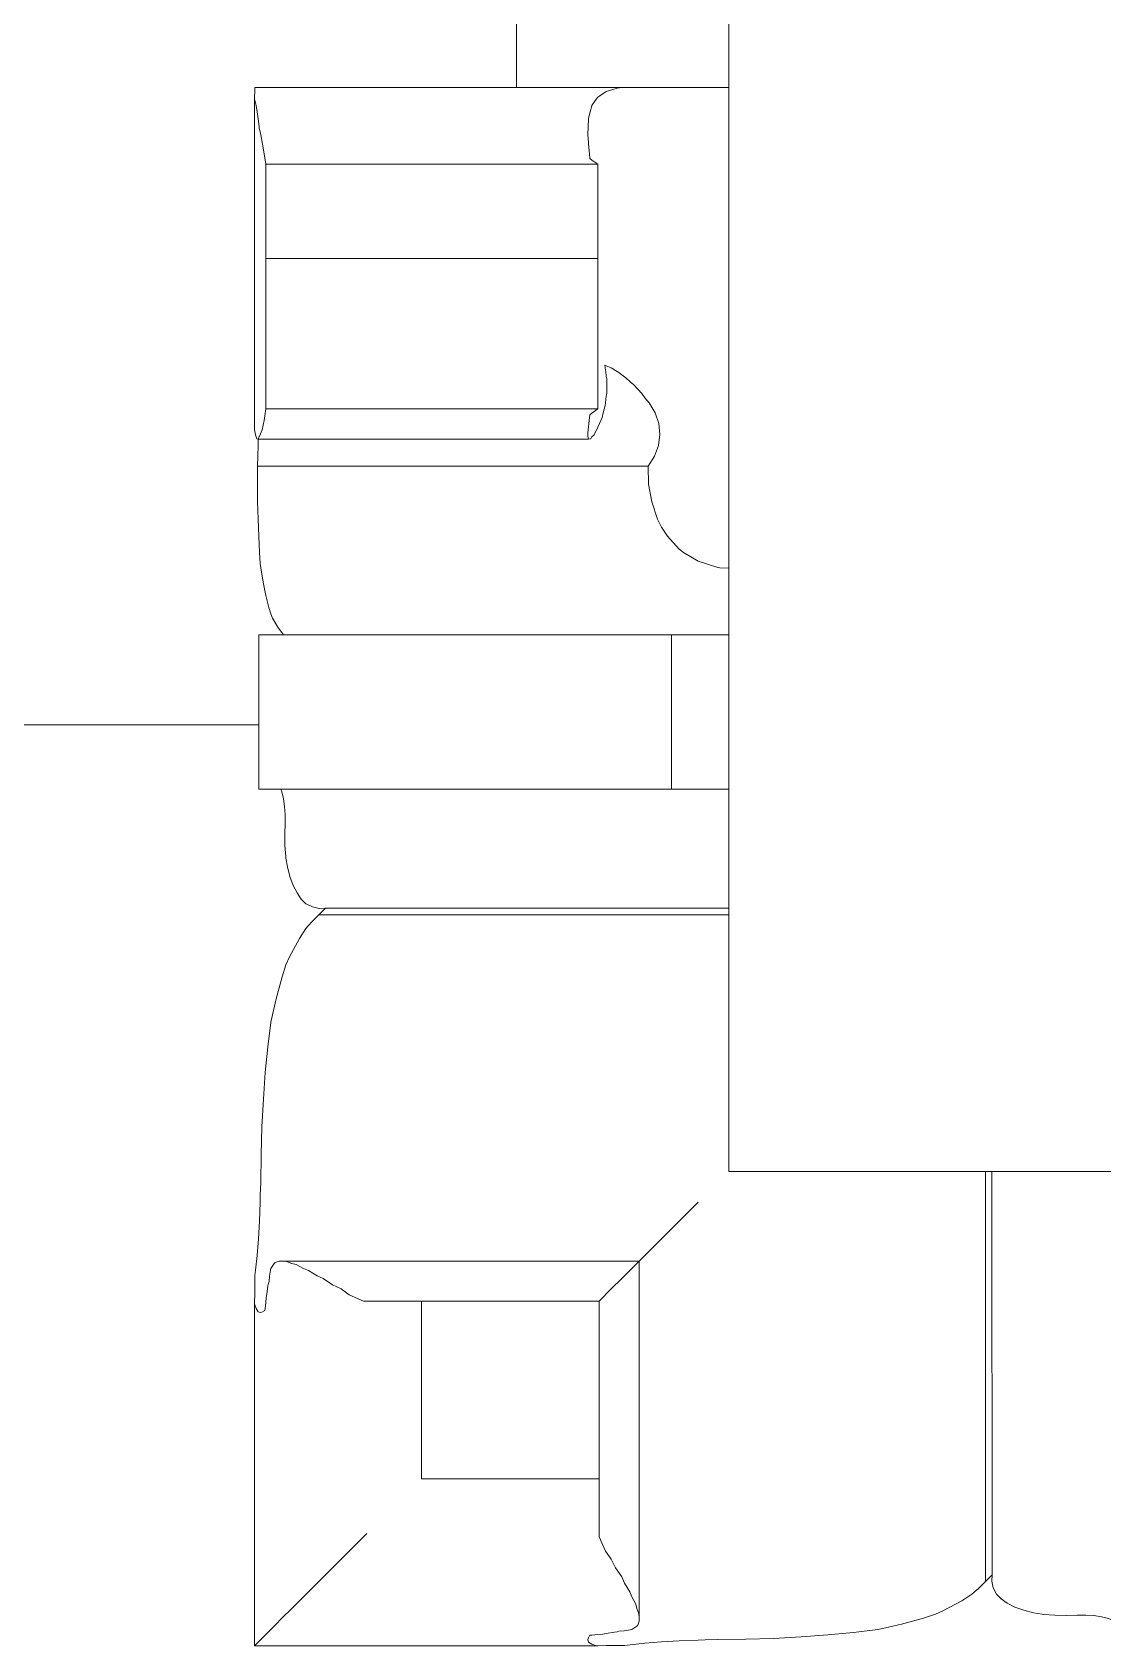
# Model space of a CAD drawing. Header units: millimetres. Extents: x -280308 to 6402717, y -14 to 2073074.
# Drawn here: x -39206.8 to -38889.2, y 490625 to 491100.7 of the extents above; entities that cross this region are included whole.
import ezdxf

# ---------------------------------------------------------------- set-up
doc = ezdxf.new("R2010")
doc.units = ezdxf.units.MM
doc.layers.get('0').update_dxf_attribs({"lineweight": 0})
doc.layers.add('A-FURN-EQPM', color=177, linetype='Continuous', lineweight=0)

# ---------------------------------------------------------------- blocks, each defined once
blk = doc.blocks.new('A$Cc6df37c2')
at = {"color": 0, "linetype": 'ByBlock', "lineweight": -2}
for p, q in [((-696.04, -108.18), (-696.04, 108.18)), ((-633.39, -108.18), (-633.39, 108.18)), ((-773.18, -109.54), (-773.16, -108.73)), ((-773.16, -108.73), (-773.13, -108.18)), ((-773.13, -108.18), (-696.04, -108.18)), ((-696.04, -108.18), (-664.97, -108.18)), ((-669.54, -109.4), (-669.84, -109.54)), ((-667.65, -108.73), (-669.54, -109.4)), ((-666.35, -108.43), (-667.65, -108.73)), ((-664.97, -108.18), (-666.35, -108.43)), ((-662.54, -108.18), (-664.97, -108.18)), ((-658.16, -108.18), (-662.54, -108.18)), ((-658.16, -108.18), (-653.29, -108.18)), ((-648.03, -108.18), (-653.29, -108.18)), ((-642.46, -108.18), (-648.03, -108.18)), ((-636.69, -108.18), (-642.46, -108.18)), ((-633.39, -108.18), (-636.69, -108.18)), ((-633.39, -249.93), (-633.39, -108.18)), ((-773.22, -111.51), (-773.21, -110.62)), ((-773.22, -209.07), (-773.22, -111.51)), ((-773.11, -111.96), (-773.22, -111.51)), ((-773.21, -110.62), (-773.18, -109.54)), ((-772.78, -113.54), (-773.11, -111.96)), ((-772.46, -115.37), (-772.78, -113.54)), ((-673.79, -113.58), (-674.33, -115.37)), ((-673.77, -113.54), (-673.79, -113.58)), ((-672.74, -111.96), (-673.77, -113.54)), ((-672.03, -111.08), (-672.74, -111.96)), ((-671.48, -110.62), (-672.03, -111.08)), ((-669.84, -109.54), (-671.48, -110.62)), ((-772.16, -117.42), (-772.46, -115.37)), ((-771.88, -119.7), (-772.16, -117.42)), ((-674.8, -117.42), (-674.91, -119.7)), ((-674.79, -117.18), (-674.8, -117.42)), ((-674.33, -115.37), (-674.79, -117.18)), ((-771.83, -120.11), (-771.88, -119.7)), ((-771.36, -122.18), (-771.83, -120.11)), ((-770.84, -124.86), (-771.36, -122.18)), ((-674.91, -119.7), (-675, -122.13)), ((-675, -122.18), (-675, -122.13)), ((-675, -122.18), (-674.79, -124.41)), ((-770.36, -127.72), (-770.84, -124.86)), ((-769.92, -130.74), (-770.36, -127.72)), ((-674.79, -124.41), (-674.75, -124.86)), ((-674.75, -124.86), (-674.52, -127.72)), ((-674.52, -127.72), (-674.42, -129.15)), ((-769.92, -158.56), (-769.92, -130.74)), ((-672.06, -130.74), (-769.92, -130.74)), ((-674.42, -129.15), (-673.79, -129.57)), ((-673.79, -129.57), (-672.06, -130.74)), ((-672.06, -130.74), (-672.06, -158.56)), ((-769.92, -202.93), (-769.92, -158.56)), ((-672.06, -158.56), (-769.92, -158.56)), ((-672.06, -158.56), (-672.06, -202.93)), ((-669.95, -190.03), (-669.54, -190.24)), ((-669.85, -190.8), (-669.95, -190.03)), ((-669.54, -190.24), (-668.09, -190.8)), ((-669.68, -192.05), (-669.85, -190.8)), ((-669.54, -193.14), (-669.68, -192.05)), ((-669.43, -193.76), (-669.54, -193.14)), ((-669.39, -193.93), (-669.43, -193.76)), ((-669.37, -195.88), (-669.39, -193.93)), ((-668.09, -190.8), (-666.35, -191.93)), ((-666.35, -191.93), (-666.1, -192.05)), ((-666.1, -192.05), (-663.76, -193.76)), ((-663.76, -193.76), (-662.54, -195)), ((-662.54, -195), (-661.4, -195.88)), ((-669.76, -201.13), (-669.54, -199.2)), ((-669.54, -199.2), (-669.4, -198.35)), ((-669.4, -198.35), (-669.35, -197.99)), ((-669.35, -197.99), (-669.37, -195.88)), ((-661.4, -195.88), (-659.08, -198.35)), ((-659.08, -198.35), (-658.16, -199.72)), ((-658.16, -199.72), (-656.91, -201.13)), ((-770.38, -206.35), (-769.92, -202.93)), ((-672.06, -202.93), (-769.92, -202.93)), ((-673.79, -204.19), (-674.42, -204.64)), ((-672.06, -202.93), (-673.79, -204.19)), ((-670.77, -205.5), (-670.41, -204.13)), ((-670.41, -204.13), (-669.85, -201.94)), ((-669.85, -201.94), (-669.76, -201.13)), ((-656.91, -201.13), (-655.12, -204.13)), ((-655.12, -204.13), (-654.05, -207.28)), ((-773.22, -209.07), (-772.98, -210.58)), ((-771.75, -210.99), (-771, -209.1)), ((-771, -209.1), (-770.38, -206.35)), ((-674.83, -209.1), (-675, -210.03)), ((-674.53, -206.35), (-674.83, -209.1)), ((-674.42, -204.64), (-674.53, -206.35)), ((-673.11, -210.5), (-672.06, -208.44)), ((-672.06, -208.44), (-672.03, -208.35)), ((-672.03, -208.35), (-671.56, -207.28)), ((-671.56, -207.28), (-670.77, -205.5)), ((-654.05, -207.28), (-653.72, -210.5)), ((-772.98, -210.58), (-772.59, -211.75)), ((-772.59, -211.75), (-772.19, -211.89)), ((-772.25, -216.87), (-772.16, -213.73)), ((-772.19, -211.89), (-771.83, -211.07)), ((-772.14, -211.89), (-772.19, -211.89)), ((-772.16, -213.73), (-772.14, -211.89)), ((-674.79, -211.89), (-772.14, -211.89)), ((-771.83, -211.07), (-771.75, -210.99)), ((-675, -210.03), (-674.94, -210.99)), ((-674.94, -210.99), (-674.79, -211.89)), ((-674.79, -211.89), (-674.11, -211.75)), ((-674.11, -211.75), (-673.79, -211.2)), ((-673.79, -211.2), (-673.15, -210.58)), ((-673.15, -210.58), (-673.11, -210.5)), ((-654.14, -213.73), (-655.29, -216.87)), ((-653.72, -210.5), (-654.14, -213.73)), ((-772.39, -219.84), (-772.25, -216.87)), ((-655.29, -216.87), (-657.17, -219.84)), ((-657.17, -219.84), (-772.39, -219.84)), ((-772.38, -225.1), (-772.39, -219.84)), ((-657.17, -219.84), (-657.04, -225.1)), ((-772.31, -230.32), (-772.38, -225.1)), ((-657.04, -225.1), (-656.13, -230.32)), ((-772.18, -235.45), (-772.31, -230.32)), ((-656.13, -230.32), (-654.45, -235.45)), ((-771.99, -240.44), (-772.18, -235.45)), ((-654.45, -235.45), (-653.29, -237.8)), ((-653.29, -237.8), (-651.53, -240.44)), ((-771.75, -245.23), (-771.99, -240.44)), ((-651.53, -240.44), (-648.03, -244.31)), ((-771.53, -248.49), (-771.75, -245.23)), ((-648.03, -244.31), (-646.81, -245.23)), ((-646.81, -245.23), (-642.46, -247.78)), ((-771.36, -249.78), (-771.53, -248.49)), ((-770.67, -254.03), (-771.36, -249.78)), ((-642.46, -247.78), (-636.69, -249.73)), ((-636.69, -249.73), (-636.1, -249.78)), ((-636.1, -249.78), (-633.39, -249.93)), ((-633.39, -254.03), (-633.39, -249.93)), ((-769.89, -257.95), (-770.67, -254.03)), ((-633.39, -257.95), (-633.39, -254.03)), ((-769.02, -261.5), (-769.89, -257.95)), ((-768.46, -263.35), (-769.02, -261.5)), ((-633.39, -261.5), (-633.39, -257.95)), ((-633.39, -264.63), (-633.39, -261.5)), ((-767.88, -264.63), (-768.46, -263.35)), ((-766.35, -267.32), (-767.88, -264.63)), ((-633.39, -267.32), (-633.39, -264.63)), ((-771.92, -296.12), (-771.92, -269.53)), ((-764.73, -269.53), (-771.92, -269.53)), ((-764.73, -269.53), (-766.35, -267.32)), ((-650.26, -269.53), (-764.73, -269.53)), ((-648.03, -269.53), (-650.26, -269.53)), ((-650.26, -269.53), (-650.26, -315.08)), ((-642.46, -269.53), (-648.03, -269.53)), ((-636.69, -269.53), (-642.46, -269.53)), ((-633.39, -269.53), (-636.69, -269.53)), ((-633.39, -269.53), (-633.39, -267.32)), ((-633.39, -315.08), (-633.39, -269.53)), ((-771.92, -296.12), (-973.47, -296.12)), ((-771.92, -315.08), (-771.92, -296.12)), ((-765.45, -315.08), (-771.92, -315.08)), ((-765.17, -315.83), (-765.45, -315.08)), ((-650.26, -315.08), (-765.45, -315.08)), ((-764.69, -317.85), (-765.17, -315.83)), ((-764.35, -320.12), (-764.69, -317.85)), ((-650.26, -315.08), (-648.03, -315.08)), ((-648.03, -315.08), (-642.46, -315.08)), ((-642.46, -315.08), (-636.69, -315.08)), ((-636.69, -315.08), (-633.39, -315.08)), ((-633.39, -315.83), (-633.39, -315.08)), ((-633.39, -317.85), (-633.39, -315.83)), ((-633.39, -320.12), (-633.39, -317.85)), ((-764.18, -322.54), (-764.35, -320.12)), ((-764.17, -325.02), (-764.18, -322.54)), ((-633.39, -322.54), (-633.39, -320.12)), ((-633.39, -325.02), (-633.39, -322.54)), ((-764.3, -328.3), (-764.17, -325.02)), ((-633.39, -328.3), (-633.39, -325.02)), ((-764.25, -331.6), (-764.3, -328.3)), ((-764.02, -334.84), (-764.25, -331.6)), ((-633.39, -331.6), (-633.39, -328.3)), ((-633.39, -334.84), (-633.39, -331.6)), ((-763.96, -335.37), (-764.02, -334.84)), ((-763.52, -337.93), (-763.96, -335.37)), ((-633.39, -337.93), (-633.39, -334.84)), ((-762.77, -340.81), (-763.52, -337.93)), ((-761.82, -343.4), (-762.77, -340.81)), ((-633.39, -340.81), (-633.39, -337.93)), ((-633.39, -343.4), (-633.39, -340.81)), ((-760.7, -345.64), (-761.82, -343.4)), ((-759.43, -347.48), (-760.7, -345.64)), ((-633.39, -345.64), (-633.39, -343.4)), ((-633.39, -347.48), (-633.39, -345.64)), ((-758.06, -348.85), (-759.43, -347.48)), ((-758.04, -348.87), (-758.06, -348.85)), ((-756.14, -349.77), (-758.04, -348.87)), ((-754.17, -350.17), (-756.14, -349.77)), ((-754.31, -352.11), (-752.3, -350.16)), ((-752.3, -350.16), (-754.17, -350.17)), ((-633.39, -350.16), (-752.3, -350.16)), ((-633.39, -348.87), (-633.39, -347.48)), ((-633.39, -349.77), (-633.39, -348.87)), ((-633.39, -350.16), (-633.39, -349.77)), ((-633.39, -352.11), (-633.39, -350.16)), ((-759.96, -359.02), (-758.06, -356.1)), ((-758.06, -356.1), (-756.48, -354.22)), ((-756.48, -354.22), (-754.31, -352.11)), ((-633.39, -352.11), (-754.31, -352.11)), ((-633.39, -354.22), (-633.39, -352.11)), ((-633.39, -359.02), (-633.39, -354.22)), ((-762.87, -364.42), (-759.96, -359.02)), ((-633.39, -364.42), (-633.39, -359.02)), ((-763.96, -366.84), (-762.87, -364.42)), ((-633.39, -370.36), (-633.39, -364.42)), ((-766.88, -376.81), (-765.11, -370.36)), ((-765.11, -370.36), (-763.96, -366.84)), ((-633.39, -376.81), (-633.39, -370.36)), ((-768.43, -383.7), (-766.88, -376.81)), ((-633.39, -383.7), (-633.39, -376.81)), ((-769.33, -390.98), (-768.46, -383.86)), ((-768.46, -383.86), (-768.43, -383.7)), ((-633.39, -390.98), (-633.39, -383.7)), ((-770.06, -398.59), (-769.33, -390.98)), ((-633.39, -398.59), (-633.39, -390.98)), ((-770.63, -406.47), (-770.06, -398.59)), ((-633.39, -406.47), (-633.39, -398.59)), ((-771.05, -414.54), (-770.63, -406.47)), ((-633.39, -414.54), (-633.39, -406.47)), ((-771.29, -422.75), (-771.05, -414.54)), ((-633.39, -422.75), (-633.39, -414.54)), ((-771.37, -431.03), (-771.29, -422.75)), ((-633.39, -427.73), (-633.39, -422.75)), ((-628.42, -427.73), (-633.39, -427.73)), ((-620.21, -427.73), (-628.42, -427.73)), ((-612.13, -427.73), (-620.21, -427.73)), ((-604.26, -427.73), (-612.13, -427.73)), ((-596.65, -427.73), (-604.26, -427.73)), ((-589.37, -427.73), (-596.65, -427.73)), ((-582.47, -427.73), (-589.37, -427.73)), ((-576.03, -427.73), (-582.47, -427.73)), ((-570.09, -427.73), (-576.03, -427.73)), ((-564.69, -427.73), (-570.09, -427.73)), ((-559.89, -427.73), (-564.69, -427.73)), ((-557.78, -427.73), (-559.89, -427.73)), ((-557.78, -548.65), (-557.78, -427.73)), ((-555.84, -427.73), (-557.78, -427.73)), ((-555.82, -546.64), (-555.84, -427.73)), ((-555.44, -427.73), (-555.84, -427.73)), ((-554.53, -427.73), (-555.44, -427.73)), ((-553.14, -427.73), (-554.53, -427.73)), ((-551.31, -427.73), (-553.14, -427.73)), ((-549.07, -427.73), (-551.31, -427.73)), ((-546.47, -427.73), (-549.07, -427.73)), ((-543.6, -427.73), (-546.47, -427.73)), ((-540.5, -427.73), (-543.6, -427.73)), ((-537.27, -427.73), (-540.5, -427.73)), ((-533.97, -427.73), (-537.27, -427.73)), ((-530.69, -427.73), (-533.97, -427.73)), ((-528.21, -427.73), (-530.69, -427.73)), ((-525.79, -427.73), (-528.21, -427.73)), ((-523.52, -427.73), (-525.79, -427.73)), ((-521.5, -427.73), (-523.52, -427.73)), ((-520.75, -427.73), (-521.5, -427.73)), ((-771.53, -434.71), (-771.37, -431.03)), ((-771.79, -442.36), (-771.58, -436.8)), ((-771.58, -436.8), (-771.53, -434.71)), ((-642.46, -436.8), (-648.03, -442.36)), ((-772.09, -447.63), (-771.79, -442.36)), ((-648.03, -442.36), (-653.29, -447.63)), ((-772.47, -452.49), (-772.09, -447.63)), ((-653.29, -447.63), (-658.16, -452.49)), ((-772.92, -456.87), (-772.47, -452.49)), ((-768.45, -456.34), (-768.53, -456.87)), ((-768.44, -456.3), (-768.45, -456.34)), ((-767.47, -454.84), (-768.44, -456.3)), ((-767.12, -454.61), (-767.47, -454.84)), ((-765.95, -454.14), (-767.12, -454.61)), ((-659.8, -454.14), (-765.95, -454.14)), ((-765.04, -454.2), (-765.95, -454.14)), ((-763.8, -454.25), (-765.04, -454.2)), ((-762.24, -454.83), (-763.8, -454.25)), ((-760.94, -455.19), (-762.24, -454.83)), ((-758.79, -456.32), (-760.94, -455.19)), ((-757.33, -456.9), (-758.79, -456.32)), ((-660.85, -455.19), (-662.56, -456.9)), ((-659.92, -454.25), (-660.85, -455.19)), ((-659.8, -454.14), (-659.92, -454.25)), ((-658.16, -452.49), (-659.8, -454.14)), ((-659.8, -560.29), (-659.8, -454.14)), ((-773.18, -463.87), (-773.14, -460.69)), ((-773.14, -460.69), (-773.12, -458.41)), ((-773.12, -458.41), (-772.92, -456.87)), ((-769.08, -460.69), (-769.26, -461.47)), ((-768.96, -460.14), (-769.08, -460.69)), ((-768.8, -458.58), (-768.96, -460.14)), ((-768.53, -456.87), (-768.8, -458.58)), ((-754.76, -458.5), (-757.33, -456.9)), ((-752.95, -459.33), (-754.76, -458.5)), ((-750.23, -461.17), (-752.95, -459.33)), ((-747.69, -462.39), (-750.23, -461.17)), ((-664.99, -459.33), (-668.05, -462.39)), ((-662.56, -456.9), (-664.99, -459.33)), ((-773.22, -466.37), (-773.18, -463.87)), ((-769.78, -464.91), (-769.92, -466.37)), ((-769.62, -463.87), (-769.78, -464.91)), ((-769.26, -461.47), (-769.62, -463.87)), ((-745.32, -464.07), (-747.69, -462.39)), ((-741.12, -465.95), (-745.32, -464.07)), ((-724.03, -465.95), (-741.12, -465.95)), ((-671.62, -465.95), (-724.03, -465.95)), ((-724.03, -518.37), (-724.03, -465.95)), ((-668.05, -462.39), (-671.62, -465.95)), ((-671.62, -465.95), (-671.62, -518.37)), ((-773.22, -466.72), (-773.22, -466.37)), ((-772.77, -468.13), (-773.22, -466.72)), ((-773.22, -567.56), (-773.22, -466.72)), ((-772.2, -469.12), (-772.77, -468.13)), ((-771.83, -469.26), (-772.2, -469.12)), ((-771.37, -469.34), (-771.83, -469.26)), ((-770.92, -469.12), (-771.37, -469.34)), ((-770.15, -468.76), (-770.92, -469.12)), ((-770.09, -468.13), (-770.15, -468.76)), ((-769.92, -466.37), (-770.09, -468.13)), ((-671.62, -518.37), (-724.03, -518.37)), ((-671.62, -535.45), (-671.62, -518.37)), ((-745.32, -539.65), (-740.13, -534.46)), ((-671.62, -535.45), (-669.74, -539.65)), ((-750.23, -544.57), (-745.32, -539.65)), ((-669.74, -539.65), (-668.05, -542.02)), ((-668.05, -542.02), (-666.84, -544.57)), ((-754.76, -549.09), (-750.23, -544.57)), ((-666.84, -544.57), (-664.99, -547.29)), ((-557.78, -548.65), (-555.82, -546.64)), ((-555.84, -548.51), (-555.82, -546.64)), ((-758.79, -553.13), (-754.76, -549.09)), ((-664.99, -547.29), (-664.17, -549.09)), ((-664.17, -549.09), (-662.56, -551.67)), ((-662.56, -551.67), (-661.99, -553.13)), ((-561.76, -552.4), (-559.89, -550.82)), ((-559.89, -550.82), (-557.78, -548.65)), ((-555.84, -548.51), (-555.44, -550.47)), ((-555.44, -550.47), (-554.53, -552.37)), ((-762.24, -556.58), (-758.79, -553.13)), ((-661.99, -553.13), (-660.85, -555.27)), ((-660.85, -555.27), (-660.5, -556.58)), ((-570.09, -557.2), (-564.69, -554.3)), ((-564.69, -554.3), (-561.76, -552.4)), ((-554.53, -552.37), (-554.51, -552.4)), ((-554.51, -552.4), (-553.14, -553.76)), ((-553.14, -553.76), (-551.31, -555.03)), ((-551.31, -555.03), (-549.07, -556.15)), ((-549.07, -556.15), (-546.47, -557.1)), ((-767.12, -561.46), (-765.04, -559.38)), ((-765.04, -559.38), (-762.24, -556.58)), ((-660.5, -556.58), (-659.92, -558.13)), ((-659.8, -560.29), (-660.28, -561.46)), ((-659.92, -558.13), (-659.86, -559.38)), ((-659.86, -559.38), (-659.8, -560.29)), ((-589.37, -562.77), (-582.47, -561.21)), ((-582.47, -561.21), (-576.03, -559.45)), ((-576.03, -559.45), (-572.51, -558.29)), ((-572.51, -558.29), (-570.09, -557.2)), ((-546.47, -557.1), (-543.6, -557.85)), ((-543.6, -557.85), (-541.03, -558.29)), ((-541.03, -558.29), (-540.5, -558.36)), ((-540.5, -558.36), (-537.27, -558.58)), ((-537.27, -558.58), (-533.97, -558.63)), ((-533.97, -558.63), (-530.69, -558.51)), ((-530.69, -558.51), (-528.21, -558.51)), ((-528.21, -558.51), (-525.79, -558.69)), ((-525.79, -558.69), (-523.52, -559.02)), ((-523.52, -559.02), (-521.5, -559.51)), ((-521.5, -559.51), (-520.75, -559.78)), ((-771.83, -566.17), (-768.96, -563.3)), ((-768.96, -563.3), (-768.44, -562.77)), ((-768.44, -562.77), (-767.12, -561.46)), ((-674.79, -565.26), (-675, -565.71)), ((-675, -565.71), (-674.92, -566.17)), ((-674.42, -564.49), (-674.79, -565.26)), ((-673.79, -564.42), (-674.42, -564.49)), ((-672.03, -564.25), (-673.79, -564.42)), ((-670.57, -564.11), (-672.03, -564.25)), ((-669.54, -563.96), (-670.57, -564.11)), ((-667.14, -563.59), (-669.54, -563.96)), ((-666.35, -563.42), (-667.14, -563.59)), ((-665.8, -563.3), (-666.35, -563.42)), ((-664.25, -563.13), (-665.8, -563.3)), ((-662.54, -562.87), (-664.25, -563.13)), ((-662.01, -562.78), (-662.54, -562.87)), ((-661.97, -562.77), (-662.01, -562.78)), ((-660.51, -561.8), (-661.97, -562.77)), ((-660.28, -561.46), (-660.51, -561.8)), ((-648.03, -566.13), (-642.46, -565.91)), ((-642.46, -565.91), (-640.37, -565.86)), ((-640.37, -565.86), (-636.69, -565.7)), ((-636.69, -565.7), (-628.42, -565.63)), ((-628.42, -565.63), (-620.21, -565.38)), ((-620.21, -565.38), (-612.13, -564.97)), ((-612.13, -564.97), (-604.26, -564.39)), ((-604.26, -564.39), (-596.65, -563.66)), ((-596.65, -563.66), (-589.52, -562.8)), ((-589.52, -562.8), (-589.37, -562.77)), ((-773.22, -567.56), (-771.83, -566.17)), ((-672.38, -567.56), (-773.22, -567.56)), ((-674.92, -566.17), (-674.79, -566.53)), ((-674.79, -566.53), (-673.79, -567.11)), ((-673.79, -567.11), (-672.38, -567.56)), ((-672.38, -567.56), (-672.03, -567.55)), ((-672.03, -567.55), (-669.54, -567.51)), ((-669.54, -567.51), (-666.35, -567.48)), ((-666.35, -567.48), (-664.08, -567.46)), ((-664.08, -567.46), (-662.54, -567.25)), ((-662.54, -567.25), (-658.16, -566.8)), ((-658.16, -566.8), (-653.29, -566.43)), ((-653.29, -566.43), (-648.03, -566.13))]:
    blk.add_line(p, q, dxfattribs=at)
blk = doc.blocks.new('A$C834590f0')
at = {"layer": 'A-FURN-EQPM', "color": 32, "ltscale": 0.25, "true_color": 0xdd6108}
blk.add_blockref('A$Cc6df37c2', (-62675.99, -8538.81), dxfattribs=at)
blk = doc.blocks.new('A$C286adef0')
at = {"ltscale": 0.25}
blk.add_blockref('A$C834590f0', (70322.8, -713.83), dxfattribs=at)
blk = doc.blocks.new('3')
at = {"ltscale": 0.25}
blk.add_blockref('A$C286adef0', (-46014.9, 500445.22), dxfattribs=at)

msp = doc.modelspace()

# ---------------------------------------------------------------- block references
msp.add_blockref('3', (0, 0))

doc.saveas('drawing.dxf')
